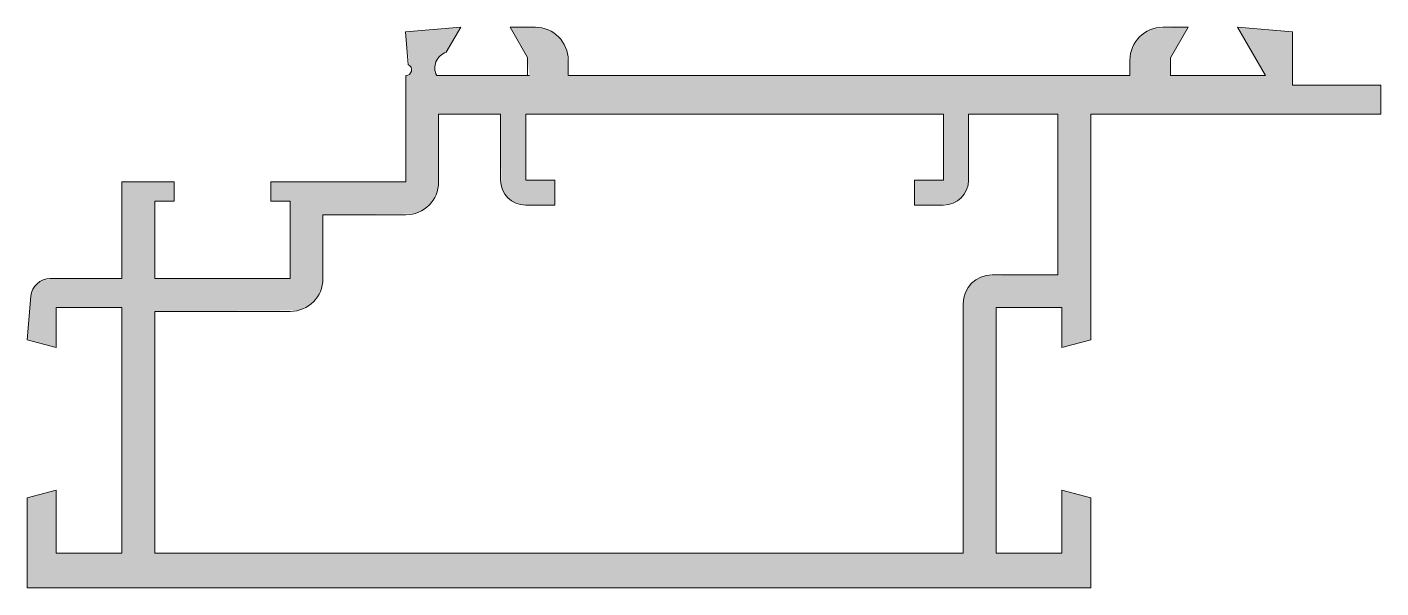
# Model space of a CAD drawing. Header units: metres. Extents: x 0 to 70, y 0 to 29.
import ezdxf

# ---------------------------------------------------------------- set-up
doc = ezdxf.new("R2010")
doc.units = ezdxf.units.M
doc.layers.add('A-DETL-GENF', color=92, linetype='Continuous', lineweight=18)

# ---------------------------------------------------------------- blocks, each defined once
blk = doc.blocks.new('31 Solarlux p_07 - 31Solarlux p_07-971065-00_0 Basismaterialen')
at = {"layer": 'A-DETL-GENF'}
h = blk.add_hatch(color=256, dxfattribs=at)
h.paths.add_polyline_path([(55, 0), (55, 4.659), (53.5, 5.061), (53.5, 1.8), (50.1, 1.8), (50.1, 14.5), (53.5, 14.5), (53.5, 12.439), (55, 12.841), (55, 24.5), (70, 24.5), (70, 26), (65.42, 26), (65.42, 28.763), (62.577, 29.011), (64.027, 26.5), (59.116, 26.5), (59.116, 27.416), (60.03, 29), (58.28, 28.942), (57.87, 28.772), (57.518, 28.502), (57.248, 28.15), (57.078, 27.74), (57.02, 27.3), (57.02, 26.5), (27.98, 26.5), (27.922, 27.74), (27.752, 28.15), (27.482, 28.502), (27.13, 28.772), (26.72, 28.942), (26.28, 29), (24.97, 29), (25.869, 27.442), (25.98, 26.5), (21.18, 26.5), (21.08, 26.909), (21.188, 27.315), (21.479, 27.62), (21.671, 27.71), (22.423, 29.011), (19.563, 28.761), (19.773, 27.03), (19.877, 26.842), (19.829, 26.632), (19.653, 26.509), (19.58, 26.5), (19.58, 21), (12.6, 21), (12.6, 20), (13.6, 20), (13.6, 16), (6.6, 16), (6.6, 20), (7.6, 20), (7.6, 21), (4.9, 21), (4.9, 16), (0.948, 15.97), (0.718, 15.88), (0.517, 15.737), (0.357, 15.55), (0.248, 15.328), (0.196, 15.087), (0, 12.841), (1.5, 12.439), (1.5, 14.5), (4.9, 14.5), (4.9, 1.8), (1.5, 1.8), (1.5, 5.061), (0, 4.659), (0, 0)])
h.paths.add_polyline_path([(48.4, 1.8), (6.6, 1.8), (6.6, 14.3), (14.04, 14.358), (14.45, 14.528), (14.802, 14.798), (15.072, 15.15), (15.242, 15.56), (15.3, 16), (15.3, 19.3), (20.02, 19.358), (20.43, 19.528), (20.782, 19.798), (21.052, 20.15), (21.222, 20.56), (21.28, 21), (21.28, 24.5), (24.48, 24.5), (24.524, 20.764), (24.654, 20.45), (24.861, 20.181), (25.13, 19.974), (25.444, 19.844), (25.78, 19.8), (27.28, 19.8), (27.28, 21.1), (25.78, 21.1), (25.78, 24.5), (47.38, 24.5), (47.38, 21.1), (45.88, 21.1), (45.88, 19.8), (47.716, 19.844), (48.03, 19.974), (48.299, 20.181), (48.506, 20.45), (48.636, 20.764), (48.68, 21.1), (48.68, 24.5), (53.3, 24.5), (53.3, 16.2), (49.512, 16.149), (49.15, 15.999), (48.839, 15.761), (48.601, 15.45), (48.451, 15.088), (48.4, 14.7)])
for p, q in [((22.423, 29.011), (19.563, 28.761)), ((19.563, 28.761), (19.711, 27.07)), ((21.671, 27.71), (22.423, 29.011)), ((26.28, 29), (24.97, 29)), ((24.97, 29), (25.869, 27.442)), ((60.03, 29), (58.72, 29)), ((59.116, 27.416), (60.03, 29)), ((65.42, 28.763), (62.577, 29.011)), ((62.577, 29.011), (64.027, 26.5)), ((65.42, 26), (65.42, 28.763)), ((25.869, 27.442), (25.869, 26.5)), ((27.98, 26.5), (27.98, 27.3)), ((57.02, 27.3), (57.02, 26.5)), ((59.116, 26.5), (59.116, 27.416)), ((19.58, 26.5), (19.58, 21)), ((25.98, 26.5), (21.18, 26.5)), ((57.02, 26.5), (27.98, 26.5)), ((64.027, 26.5), (59.116, 26.5)), ((70, 26), (65.42, 26)), ((70, 24.5), (70, 26)), ((21.28, 21), (21.28, 24.5)), ((21.28, 24.5), (24.48, 24.5)), ((24.48, 24.5), (24.48, 21.1)), ((25.78, 21.1), (25.78, 24.5)), ((25.78, 24.5), (47.38, 24.5)), ((47.38, 24.5), (47.38, 21.1)), ((48.68, 21.1), (48.68, 24.5)), ((48.68, 24.5), (53.3, 24.5)), ((53.3, 24.5), (53.3, 16.2)), ((55, 12.841), (55, 24.5)), ((55, 24.5), (70, 24.5)), ((7.6, 21), (4.9, 21)), ((4.9, 21), (4.9, 16)), ((7.6, 20), (7.6, 21)), ((19.58, 21), (12.6, 21)), ((12.6, 21), (12.6, 20)), ((27.28, 21.1), (25.78, 21.1)), ((27.28, 19.8), (27.28, 21.1)), ((47.38, 21.1), (45.88, 21.1)), ((45.88, 21.1), (45.88, 19.8)), ((6.6, 16), (6.6, 20)), ((6.6, 20), (7.6, 20)), ((12.6, 20), (13.6, 20)), ((13.6, 20), (13.6, 16)), ((25.78, 19.8), (27.28, 19.8)), ((45.88, 19.8), (47.38, 19.8)), ((15.3, 19.3), (19.58, 19.3)), ((15.3, 16), (15.3, 19.3)), ((53.3, 16.2), (49.9, 16.2)), ((4.9, 16), (1.193, 16)), ((13.6, 16), (6.6, 16)), ((0.196, 15.087), (0, 12.841)), ((48.4, 14.7), (48.4, 1.8)), ((1.5, 12.439), (1.5, 14.5)), ((1.5, 14.5), (4.9, 14.5)), ((4.9, 14.5), (4.9, 1.8)), ((6.6, 1.8), (6.6, 14.3)), ((6.6, 14.3), (13.6, 14.3)), ((50.1, 1.8), (50.1, 14.5)), ((50.1, 14.5), (53.5, 14.5)), ((53.5, 14.5), (53.5, 12.439)), ((0, 12.841), (1.5, 12.439)), ((53.5, 12.439), (55, 12.841)), ((1.5, 5.061), (0, 4.659)), ((1.5, 1.8), (1.5, 5.061)), ((55, 4.659), (53.5, 5.061)), ((53.5, 5.061), (53.5, 1.8)), ((0, 4.659), (0, 0)), ((55, 0), (55, 4.659)), ((4.9, 1.8), (1.5, 1.8)), ((48.4, 1.8), (6.6, 1.8)), ((53.5, 1.8), (50.1, 1.8)), ((0, 0), (55, 0))]:
    blk.add_line(p, q, dxfattribs=at)
for centre, radius, start, end in [((26.28, 27.3), 1.7, 360, 90), ((58.72, 27.3), 1.7, 90, 180), ((21.93, 26.9), 0.85, 107.73851, 208.07249), ((19.58, 26.8), 0.3, 270, 64.04026), ((19.58, 21), 1.7, 270, 360), ((25.78, 21.1), 1.3, 180, 270), ((47.38, 21.1), 1.3, 270, 360), ((49.9, 14.7), 1.5, 90, 180), ((1.193, 15), 1, 90, 175), ((13.6, 16), 1.7, 270, 360)]:
    blk.add_arc(centre, radius, start, end, dxfattribs=at)

msp = doc.modelspace()

# ---------------------------------------------------------------- block references
msp.add_blockref('31 Solarlux p_07 - 31Solarlux p_07-971065-00_0 Basismaterialen', (0, 0))

doc.saveas('drawing.dxf')
